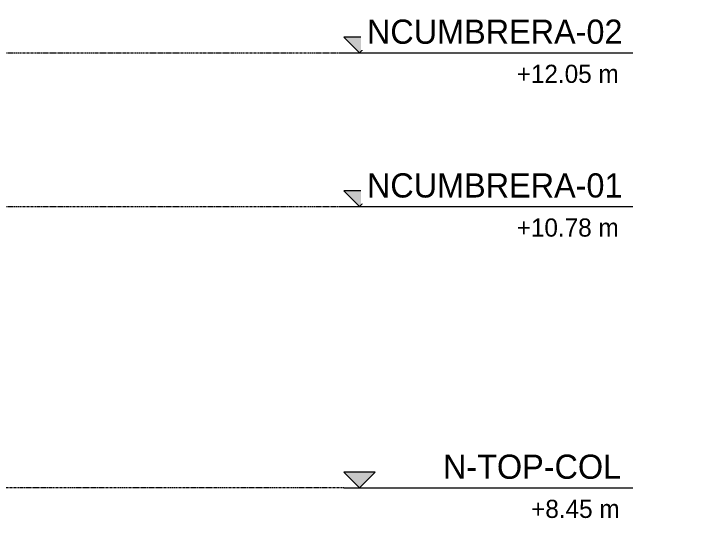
# Model space of a CAD drawing. Header units: centimetres. Extents: x -7221 to 15977, y -285 to 1507.
# Drawn here: x 1353 to 1912, y 817 to 1237 of the extents above; entities that cross this region are included whole.
import ezdxf

# ---------------------------------------------------------------- set-up
doc = ezdxf.new("R2010")
doc.units = ezdxf.units.CM
doc.linetypes.add('Centre', pattern=[3.175, 0.635, -0.475, 1.59, -0.475])
doc.layers.add('A-FLOR-LEVL', color=7, linetype='Continuous', lineweight=9)
doc.styles.add('Century Gothic_1', font='GOTHIC.TTF', dxfattribs={"height": 15})
doc.styles.add('Century Gothic_2', font='GOTHIC.TTF', dxfattribs={"height": 20})

# ---------------------------------------------------------------- blocks, each defined once
blk = doc.blocks.new('Level - Con_Triangulo-1145637-Elevación Eje 11')
at = {"layer": 'A-FLOR-LEVL', "true_color": 0xe2e2e2}
blk.add_hatch(color=254, dxfattribs=at).paths.add_polyline_path([(-7218.53, 12.86), (-7205.67, 0), (-7192.8, 12.86)])
at = {"layer": 'A-FLOR-LEVL', "color": 253, "true_color": 0xaaaaaa}
for p, q in [((-7218.53, 12.86), (-7192.8, 12.86)), ((-7205.67, 0), (-7218.53, 12.86)), ((-7192.8, 12.86), (-7205.67, 0)), ((-7192.8, 0), (-7431.25, 0))]:
    blk.add_line(p, q, dxfattribs=at)

msp = doc.modelspace()

# ---------------------------------------------------------------- linework, layer by layer
at = {"layer": 'A-FLOR-LEVL', "color": 253, "linetype": 'Centre', "true_color": 0xaaaaaa}
for p, q in [((-4783.912, 1204.505), (1625.714, 1204.505)), ((-4783.912, 1077.508), (1625.714, 1077.508)), ((1625.714, 845.103), (-4783.912, 845.103))]:
    msp.add_line(p, q, dxfattribs=at)

# ---------------------------------------------------------------- block references
at = {"layer": 'A-FLOR-LEVL', "color": 253, "true_color": 0xaaaaaa, "extrusion": (0, 0, -1)}
for p in [(5567.088, 1204.505), (5567.088, 1077.508), (5567.088, 845.103)]:
    msp.add_blockref('Level - Con_Triangulo-1145637-Elevación Eje 11', p, dxfattribs=at)

# ---------------------------------------------------------------- texts
at = {"layer": 'A-FLOR-LEVL', "color": 9, "true_color": 0xb7b7b7, "char_height": 15, "attachment_point": 1, "style": 'Century Gothic_1', "bg_fill": 3, "box_fill_scale": 1.25, "bg_fill_color": 256, "bg_fill_true_color": 13158600, "bg_fill_transparency": 0}
for s, insert, width in [('+12.05 m', (1768.372, 1194.661), 112.23625), ('+10.78 m', (1768.372, 1067.664), 112.23625), ('+8.45 m', (1780.272, 835.259), 97.80587)]:
    msp.add_mtext(s, dxfattribs=dict(at, insert=insert, width=width))

# ---------------------------------------------------------------- next in the draw order: texts
at = {"layer": 'A-FLOR-LEVL', "color": 9, "true_color": 0xb7b7b7, "char_height": 20, "attachment_point": 1, "style": 'Century Gothic_2', "bg_fill": 3, "box_fill_scale": 1.25, "bg_fill_color": 256, "bg_fill_true_color": 13158600, "bg_fill_transparency": 0}
for s, insert, width in [('NCUMBRERA-02', (1644.672, 1231.973), 262.15181), ('NCUMBRERA-01', (1644.672, 1104.976), 262.15181), ('N-TOP-COL', (1707.472, 872.571), 185.9915)]:
    msp.add_mtext(s, dxfattribs=dict(at, insert=insert, width=width))

doc.saveas('drawing.dxf')
